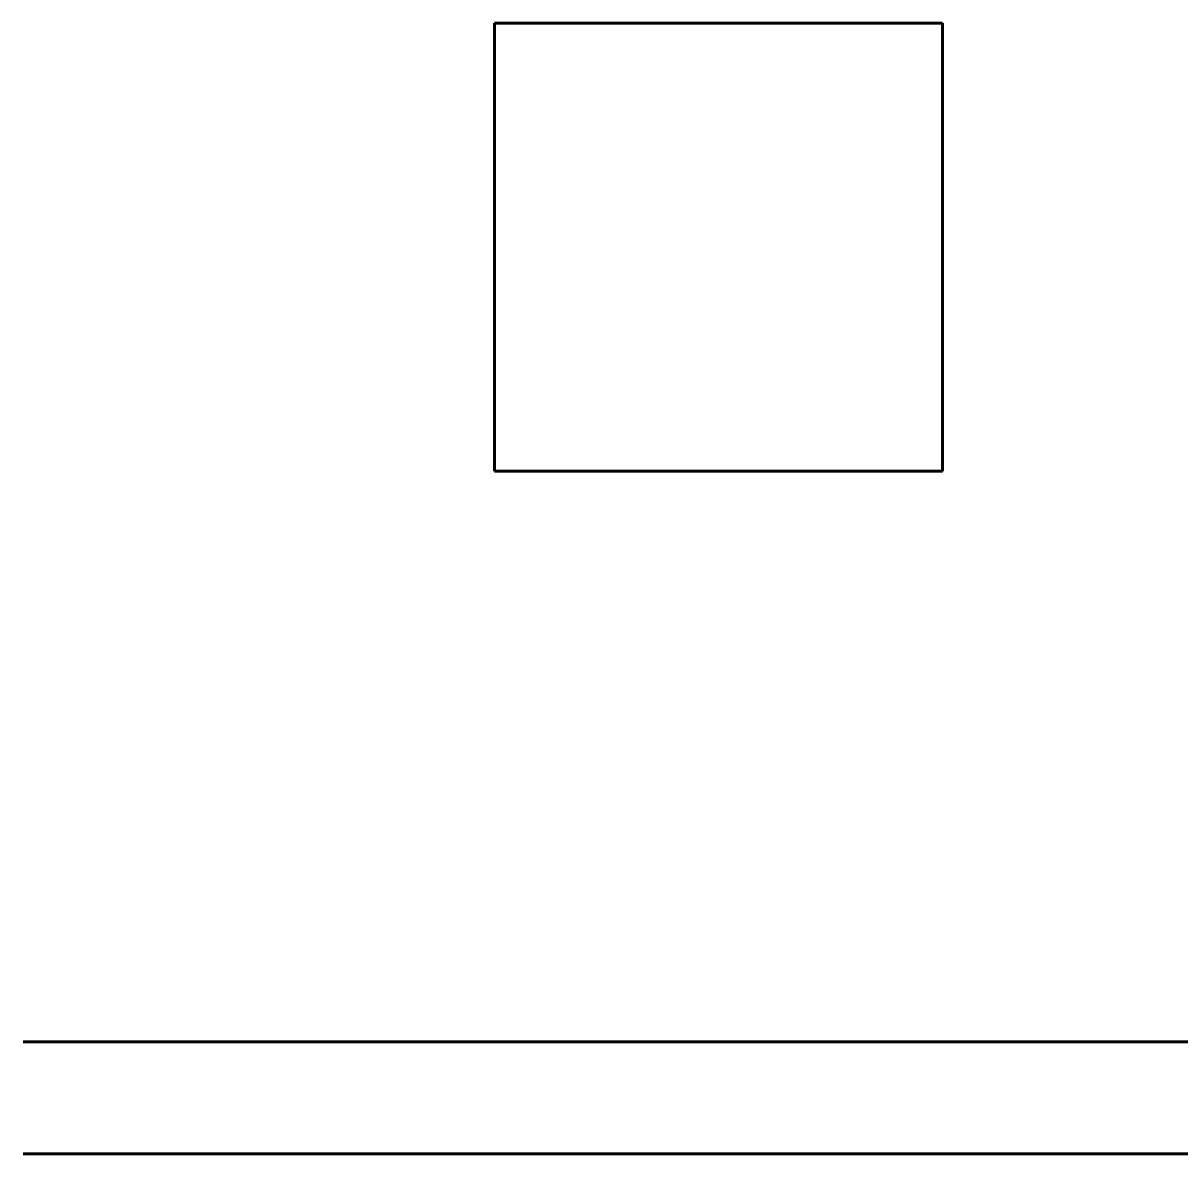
# Model space of a CAD drawing. Extents: x 0 to 297, y 0 to 292.
# Drawn here: x 194.34 to 199.5, y 64.29 to 69.33 of the extents above; entities that cross this region are included whole.
import ezdxf

# ---------------------------------------------------------------- set-up
doc = ezdxf.new("R2010")
doc.units = 0
doc.header["$MEASUREMENT"] = 0
doc.linetypes.add('K5LT_BASIC', pattern=[0])
doc.layers.add('Системный слой', color=7, linetype='Continuous')

# ---------------------------------------------------------------- blocks, each defined once
blk = doc.blocks.new('*U')
at = {"layer": 'Системный слой', "linetype": 'K5LT_BASIC', "lineweight": 60}
for p, q in [((198.4409, 69.3314), (196.4409, 69.3314)), ((196.4409, 69.3314), (196.4409, 67.3314)), ((198.4409, 67.3314), (198.4409, 69.3314)), ((196.4409, 67.3314), (198.4409, 67.3314))]:
    blk.add_line(p, q, dxfattribs=at)

msp = doc.modelspace()

# ---------------------------------------------------------------- linework, layer by layer
at = {"layer": 'Системный слой', "linetype": 'K5LT_BASIC', "lineweight": 60}
for p, q in [((194.338, 64.7857), (200.338, 64.7857)), ((194.338, 64.7857), (200.338, 64.7857)), ((200.3378, 64.2856), (194.3378, 64.2856)), ((200.3378, 64.2856), (194.3378, 64.2856))]:
    msp.add_line(p, q, dxfattribs=at)

# ---------------------------------------------------------------- block references
at = {"layer": 'Системный слой'}
msp.add_blockref('*U', (0, 0), dxfattribs=at)
msp.add_blockref('*U', (0, 0), dxfattribs=at)
msp.add_blockref('*U', (0, 0), dxfattribs=at)
msp.add_blockref('*U', (0, 0), dxfattribs=at)
msp.add_blockref('*U', (0, 0), dxfattribs=at)
msp.add_blockref('*U', (0, 0), dxfattribs=at)
msp.add_blockref('*U', (0, 0), dxfattribs=at)
msp.add_blockref('*U', (0, 0), dxfattribs=at)
msp.add_blockref('*U', (0, 0), dxfattribs=at)
msp.add_blockref('*U', (0, 0), dxfattribs=at)
msp.add_blockref('*U', (0, 0), dxfattribs=at)
msp.add_blockref('*U', (0, 0), dxfattribs=at)
msp.add_blockref('*U', (0, 0), dxfattribs=at)
msp.add_blockref('*U', (0, 0), dxfattribs=at)
msp.add_blockref('*U', (0, 0), dxfattribs=at)
msp.add_blockref('*U', (0, 0), dxfattribs=at)
msp.add_blockref('*U', (0, 0), dxfattribs=at)
msp.add_blockref('*U', (0, 0), dxfattribs=at)
msp.add_blockref('*U', (0, 0), dxfattribs=at)
msp.add_blockref('*U', (0, 0), dxfattribs=at)
msp.add_blockref('*U', (0, 0), dxfattribs=at)
msp.add_blockref('*U', (0, 0), dxfattribs=at)
msp.add_blockref('*U', (0, 0), dxfattribs=at)
msp.add_blockref('*U', (0, 0), dxfattribs=at)
msp.add_blockref('*U', (0, 0), dxfattribs=at)
msp.add_blockref('*U', (0, 0), dxfattribs=at)
msp.add_blockref('*U', (0, 0), dxfattribs=at)
msp.add_blockref('*U', (0, 0), dxfattribs=at)
msp.add_blockref('*U', (0, 0), dxfattribs=at)
msp.add_blockref('*U', (0, 0), dxfattribs=at)
msp.add_blockref('*U', (0, 0), dxfattribs=at)
msp.add_blockref('*U', (0, 0), dxfattribs=at)
msp.add_blockref('*U', (0, 0), dxfattribs=at)
msp.add_blockref('*U', (0, 0), dxfattribs=at)
msp.add_blockref('*U', (0, 0), dxfattribs=at)
msp.add_blockref('*U', (0, 0), dxfattribs=at)
msp.add_blockref('*U', (0, 0), dxfattribs=at)
msp.add_blockref('*U', (0, 0), dxfattribs=at)
msp.add_blockref('*U', (0, 0), dxfattribs=at)
msp.add_blockref('*U', (0, 0), dxfattribs=at)
msp.add_blockref('*U', (0, 0), dxfattribs=at)
msp.add_blockref('*U', (0, 0), dxfattribs=at)
msp.add_blockref('*U', (0, 0), dxfattribs=at)
msp.add_blockref('*U', (0, 0), dxfattribs=at)
msp.add_blockref('*U', (0, 0), dxfattribs=at)
msp.add_blockref('*U', (0, 0), dxfattribs=at)
msp.add_blockref('*U', (0, 0), dxfattribs=at)
msp.add_blockref('*U', (0, 0), dxfattribs=at)
msp.add_blockref('*U', (0, 0), dxfattribs=at)
msp.add_blockref('*U', (0, 0), dxfattribs=at)
msp.add_blockref('*U', (0, 0), dxfattribs=at)
msp.add_blockref('*U', (0, 0), dxfattribs=at)
msp.add_blockref('*U', (0, 0), dxfattribs=at)
msp.add_blockref('*U', (0, 0), dxfattribs=at)
msp.add_blockref('*U', (0, 0), dxfattribs=at)
msp.add_blockref('*U', (0, 0), dxfattribs=at)
msp.add_blockref('*U', (0, 0), dxfattribs=at)
msp.add_blockref('*U', (0, 0), dxfattribs=at)
msp.add_blockref('*U', (0, 0), dxfattribs=at)
msp.add_blockref('*U', (0, 0), dxfattribs=at)
msp.add_blockref('*U', (0, 0), dxfattribs=at)
msp.add_blockref('*U', (0, 0), dxfattribs=at)
msp.add_blockref('*U', (0, 0), dxfattribs=at)
msp.add_blockref('*U', (0, 0), dxfattribs=at)
msp.add_blockref('*U', (0, 0), dxfattribs=at)
msp.add_blockref('*U', (0, 0), dxfattribs=at)
msp.add_blockref('*U', (0, 0), dxfattribs=at)
msp.add_blockref('*U', (0, 0), dxfattribs=at)
msp.add_blockref('*U', (0, 0), dxfattribs=at)
msp.add_blockref('*U', (0, 0), dxfattribs=at)
msp.add_blockref('*U', (0, 0), dxfattribs=at)
msp.add_blockref('*U', (0, 0), dxfattribs=at)
msp.add_blockref('*U', (0, 0), dxfattribs=at)
msp.add_blockref('*U', (0, 0), dxfattribs=at)
msp.add_blockref('*U', (0, 0), dxfattribs=at)
msp.add_blockref('*U', (0, 0), dxfattribs=at)
msp.add_blockref('*U', (0, 0), dxfattribs=at)
msp.add_blockref('*U', (0, 0), dxfattribs=at)
msp.add_blockref('*U', (0, 0), dxfattribs=at)
msp.add_blockref('*U', (0, 0), dxfattribs=at)
msp.add_blockref('*U', (0, 0), dxfattribs=at)
msp.add_blockref('*U', (0, 0), dxfattribs=at)
msp.add_blockref('*U', (0, 0), dxfattribs=at)
msp.add_blockref('*U', (0, 0), dxfattribs=at)
msp.add_blockref('*U', (0, 0), dxfattribs=at)
msp.add_blockref('*U', (0, 0), dxfattribs=at)
msp.add_blockref('*U', (0, 0), dxfattribs=at)
msp.add_blockref('*U', (0, 0), dxfattribs=at)
msp.add_blockref('*U', (0, 0), dxfattribs=at)
msp.add_blockref('*U', (0, 0), dxfattribs=at)
msp.add_blockref('*U', (0, 0), dxfattribs=at)
msp.add_blockref('*U', (0, 0), dxfattribs=at)
msp.add_blockref('*U', (0, 0), dxfattribs=at)
msp.add_blockref('*U', (0, 0), dxfattribs=at)
msp.add_blockref('*U', (0, 0), dxfattribs=at)
msp.add_blockref('*U', (0, 0), dxfattribs=at)
msp.add_blockref('*U', (0, 0), dxfattribs=at)
msp.add_blockref('*U', (0, 0), dxfattribs=at)
msp.add_blockref('*U', (0, 0), dxfattribs=at)
msp.add_blockref('*U', (0, 0), dxfattribs=at)
msp.add_blockref('*U', (0, 0), dxfattribs=at)
msp.add_blockref('*U', (0, 0), dxfattribs=at)
msp.add_blockref('*U', (0, 0), dxfattribs=at)
msp.add_blockref('*U', (0, 0), dxfattribs=at)
msp.add_blockref('*U', (0, 0), dxfattribs=at)
msp.add_blockref('*U', (0, 0), dxfattribs=at)
msp.add_blockref('*U', (0, 0), dxfattribs=at)
msp.add_blockref('*U', (0, 0), dxfattribs=at)
msp.add_blockref('*U', (0, 0), dxfattribs=at)
msp.add_blockref('*U', (0, 0), dxfattribs=at)
msp.add_blockref('*U', (0, 0), dxfattribs=at)
msp.add_blockref('*U', (0, 0), dxfattribs=at)
msp.add_blockref('*U', (0, 0), dxfattribs=at)
msp.add_blockref('*U', (0, 0), dxfattribs=at)
msp.add_blockref('*U', (0, 0), dxfattribs=at)
msp.add_blockref('*U', (0, 0), dxfattribs=at)
msp.add_blockref('*U', (0, 0), dxfattribs=at)
msp.add_blockref('*U', (0, 0), dxfattribs=at)
msp.add_blockref('*U', (0, 0), dxfattribs=at)
msp.add_blockref('*U', (0, 0), dxfattribs=at)
msp.add_blockref('*U', (0, 0), dxfattribs=at)
msp.add_blockref('*U', (0, 0), dxfattribs=at)
msp.add_blockref('*U', (0, 0), dxfattribs=at)
msp.add_blockref('*U', (0, 0), dxfattribs=at)
msp.add_blockref('*U', (0, 0), dxfattribs=at)
msp.add_blockref('*U', (0, 0), dxfattribs=at)
msp.add_blockref('*U', (0, 0), dxfattribs=at)
msp.add_blockref('*U', (0, 0), dxfattribs=at)
msp.add_blockref('*U', (0, 0), dxfattribs=at)
msp.add_blockref('*U', (0, 0), dxfattribs=at)
msp.add_blockref('*U', (0, 0), dxfattribs=at)
msp.add_blockref('*U', (0, 0), dxfattribs=at)
msp.add_blockref('*U', (0, 0), dxfattribs=at)
msp.add_blockref('*U', (0, 0), dxfattribs=at)
msp.add_blockref('*U', (0, 0), dxfattribs=at)
msp.add_blockref('*U', (0, 0), dxfattribs=at)
msp.add_blockref('*U', (0, 0), dxfattribs=at)
msp.add_blockref('*U', (0, 0), dxfattribs=at)
msp.add_blockref('*U', (0, 0), dxfattribs=at)
msp.add_blockref('*U', (0, 0), dxfattribs=at)
msp.add_blockref('*U', (0, 0), dxfattribs=at)
msp.add_blockref('*U', (0, 0), dxfattribs=at)
msp.add_blockref('*U', (0, 0), dxfattribs=at)
msp.add_blockref('*U', (0, 0), dxfattribs=at)
msp.add_blockref('*U', (0, 0), dxfattribs=at)
msp.add_blockref('*U', (0, 0), dxfattribs=at)
msp.add_blockref('*U', (0, 0), dxfattribs=at)
msp.add_blockref('*U', (0, 0), dxfattribs=at)
msp.add_blockref('*U', (0, 0), dxfattribs=at)
msp.add_blockref('*U', (0, 0), dxfattribs=at)
msp.add_blockref('*U', (0, 0), dxfattribs=at)
msp.add_blockref('*U', (0, 0), dxfattribs=at)
msp.add_blockref('*U', (0, 0), dxfattribs=at)
msp.add_blockref('*U', (0, 0), dxfattribs=at)
msp.add_blockref('*U', (0, 0), dxfattribs=at)
msp.add_blockref('*U', (0, 0), dxfattribs=at)
msp.add_blockref('*U', (0, 0), dxfattribs=at)
msp.add_blockref('*U', (0, 0), dxfattribs=at)
msp.add_blockref('*U', (0, 0), dxfattribs=at)
msp.add_blockref('*U', (0, 0), dxfattribs=at)
msp.add_blockref('*U', (0, 0), dxfattribs=at)
msp.add_blockref('*U', (0, 0), dxfattribs=at)
msp.add_blockref('*U', (0, 0), dxfattribs=at)
msp.add_blockref('*U', (0, 0), dxfattribs=at)
msp.add_blockref('*U', (0, 0), dxfattribs=at)
msp.add_blockref('*U', (0, 0), dxfattribs=at)
msp.add_blockref('*U', (0, 0), dxfattribs=at)
msp.add_blockref('*U', (0, 0), dxfattribs=at)
msp.add_blockref('*U', (0, 0), dxfattribs=at)
msp.add_blockref('*U', (0, 0), dxfattribs=at)
msp.add_blockref('*U', (0, 0), dxfattribs=at)
msp.add_blockref('*U', (0, 0), dxfattribs=at)
msp.add_blockref('*U', (0, 0), dxfattribs=at)
msp.add_blockref('*U', (0, 0), dxfattribs=at)
msp.add_blockref('*U', (0, 0), dxfattribs=at)
msp.add_blockref('*U', (0, 0), dxfattribs=at)
msp.add_blockref('*U', (0, 0), dxfattribs=at)
msp.add_blockref('*U', (0, 0), dxfattribs=at)
msp.add_blockref('*U', (0, 0), dxfattribs=at)
msp.add_blockref('*U', (0, 0), dxfattribs=at)
msp.add_blockref('*U', (0, 0), dxfattribs=at)
msp.add_blockref('*U', (0, 0), dxfattribs=at)
msp.add_blockref('*U', (0, 0), dxfattribs=at)
msp.add_blockref('*U', (0, 0), dxfattribs=at)
msp.add_blockref('*U', (0, 0), dxfattribs=at)
msp.add_blockref('*U', (0, 0), dxfattribs=at)
msp.add_blockref('*U', (0, 0), dxfattribs=at)
msp.add_blockref('*U', (0, 0), dxfattribs=at)
msp.add_blockref('*U', (0, 0), dxfattribs=at)
msp.add_blockref('*U', (0, 0), dxfattribs=at)
msp.add_blockref('*U', (0, 0), dxfattribs=at)
msp.add_blockref('*U', (0, 0), dxfattribs=at)
msp.add_blockref('*U', (0, 0), dxfattribs=at)
msp.add_blockref('*U', (0, 0), dxfattribs=at)
msp.add_blockref('*U', (0, 0), dxfattribs=at)
msp.add_blockref('*U', (0, 0), dxfattribs=at)
msp.add_blockref('*U', (0, 0), dxfattribs=at)
msp.add_blockref('*U', (0, 0), dxfattribs=at)
msp.add_blockref('*U', (0, 0), dxfattribs=at)
msp.add_blockref('*U', (0, 0), dxfattribs=at)
msp.add_blockref('*U', (0, 0), dxfattribs=at)
msp.add_blockref('*U', (0, 0), dxfattribs=at)
msp.add_blockref('*U', (0, 0), dxfattribs=at)
msp.add_blockref('*U', (0, 0), dxfattribs=at)
msp.add_blockref('*U', (0, 0), dxfattribs=at)
msp.add_blockref('*U', (0, 0), dxfattribs=at)
msp.add_blockref('*U', (0, 0), dxfattribs=at)
msp.add_blockref('*U', (0, 0), dxfattribs=at)
msp.add_blockref('*U', (0, 0), dxfattribs=at)
msp.add_blockref('*U', (0, 0), dxfattribs=at)
msp.add_blockref('*U', (0, 0), dxfattribs=at)
msp.add_blockref('*U', (0, 0), dxfattribs=at)
msp.add_blockref('*U', (0, 0), dxfattribs=at)
msp.add_blockref('*U', (0, 0), dxfattribs=at)
msp.add_blockref('*U', (0, 0), dxfattribs=at)
msp.add_blockref('*U', (0, 0), dxfattribs=at)
msp.add_blockref('*U', (0, 0), dxfattribs=at)
msp.add_blockref('*U', (0, 0), dxfattribs=at)
msp.add_blockref('*U', (0, 0), dxfattribs=at)
msp.add_blockref('*U', (0, 0), dxfattribs=at)
msp.add_blockref('*U', (0, 0), dxfattribs=at)
msp.add_blockref('*U', (0, 0), dxfattribs=at)
msp.add_blockref('*U', (0, 0), dxfattribs=at)
msp.add_blockref('*U', (0, 0), dxfattribs=at)
msp.add_blockref('*U', (0, 0), dxfattribs=at)
msp.add_blockref('*U', (0, 0), dxfattribs=at)
msp.add_blockref('*U', (0, 0), dxfattribs=at)
msp.add_blockref('*U', (0, 0), dxfattribs=at)
msp.add_blockref('*U', (0, 0), dxfattribs=at)
msp.add_blockref('*U', (0, 0), dxfattribs=at)
msp.add_blockref('*U', (0, 0), dxfattribs=at)
msp.add_blockref('*U', (0, 0), dxfattribs=at)
msp.add_blockref('*U', (0, 0), dxfattribs=at)
msp.add_blockref('*U', (0, 0), dxfattribs=at)
msp.add_blockref('*U', (0, 0), dxfattribs=at)
msp.add_blockref('*U', (0, 0), dxfattribs=at)
msp.add_blockref('*U', (0, 0), dxfattribs=at)
msp.add_blockref('*U', (0, 0), dxfattribs=at)
msp.add_blockref('*U', (0, 0), dxfattribs=at)
msp.add_blockref('*U', (0, 0), dxfattribs=at)
msp.add_blockref('*U', (0, 0), dxfattribs=at)
msp.add_blockref('*U', (0, 0), dxfattribs=at)
msp.add_blockref('*U', (0, 0), dxfattribs=at)
msp.add_blockref('*U', (0, 0), dxfattribs=at)
msp.add_blockref('*U', (0, 0), dxfattribs=at)
msp.add_blockref('*U', (0, 0), dxfattribs=at)
msp.add_blockref('*U', (0, 0), dxfattribs=at)
msp.add_blockref('*U', (0, 0), dxfattribs=at)
msp.add_blockref('*U', (0, 0), dxfattribs=at)
msp.add_blockref('*U', (0, 0), dxfattribs=at)
msp.add_blockref('*U', (0, 0), dxfattribs=at)
msp.add_blockref('*U', (0, 0), dxfattribs=at)
msp.add_blockref('*U', (0, 0), dxfattribs=at)
msp.add_blockref('*U', (0, 0), dxfattribs=at)
msp.add_blockref('*U', (0, 0), dxfattribs=at)
msp.add_blockref('*U', (0, 0), dxfattribs=at)
msp.add_blockref('*U', (0, 0), dxfattribs=at)
msp.add_blockref('*U', (0, 0), dxfattribs=at)
msp.add_blockref('*U', (0, 0), dxfattribs=at)
msp.add_blockref('*U', (0, 0), dxfattribs=at)
msp.add_blockref('*U', (0, 0), dxfattribs=at)
msp.add_blockref('*U', (0, 0), dxfattribs=at)
msp.add_blockref('*U', (0, 0), dxfattribs=at)
msp.add_blockref('*U', (0, 0), dxfattribs=at)
msp.add_blockref('*U', (0, 0), dxfattribs=at)
msp.add_blockref('*U', (0, 0), dxfattribs=at)
msp.add_blockref('*U', (0, 0), dxfattribs=at)
msp.add_blockref('*U', (0, 0), dxfattribs=at)
msp.add_blockref('*U', (0, 0), dxfattribs=at)
msp.add_blockref('*U', (0, 0), dxfattribs=at)
msp.add_blockref('*U', (0, 0), dxfattribs=at)
msp.add_blockref('*U', (0, 0), dxfattribs=at)
msp.add_blockref('*U', (0, 0), dxfattribs=at)
msp.add_blockref('*U', (0, 0), dxfattribs=at)
msp.add_blockref('*U', (0, 0), dxfattribs=at)
msp.add_blockref('*U', (0, 0), dxfattribs=at)
msp.add_blockref('*U', (0, 0), dxfattribs=at)
msp.add_blockref('*U', (0, 0), dxfattribs=at)
msp.add_blockref('*U', (0, 0), dxfattribs=at)
msp.add_blockref('*U', (0, 0), dxfattribs=at)
msp.add_blockref('*U', (0, 0), dxfattribs=at)
msp.add_blockref('*U', (0, 0), dxfattribs=at)
msp.add_blockref('*U', (0, 0), dxfattribs=at)
msp.add_blockref('*U', (0, 0), dxfattribs=at)
msp.add_blockref('*U', (0, 0), dxfattribs=at)
msp.add_blockref('*U', (0, 0), dxfattribs=at)
msp.add_blockref('*U', (0, 0), dxfattribs=at)
msp.add_blockref('*U', (0, 0), dxfattribs=at)
msp.add_blockref('*U', (0, 0), dxfattribs=at)
msp.add_blockref('*U', (0, 0), dxfattribs=at)
msp.add_blockref('*U', (0, 0), dxfattribs=at)
msp.add_blockref('*U', (0, 0), dxfattribs=at)
msp.add_blockref('*U', (0, 0), dxfattribs=at)
msp.add_blockref('*U', (0, 0), dxfattribs=at)
msp.add_blockref('*U', (0, 0), dxfattribs=at)
msp.add_blockref('*U', (0, 0), dxfattribs=at)
msp.add_blockref('*U', (0, 0), dxfattribs=at)
msp.add_blockref('*U', (0, 0), dxfattribs=at)
msp.add_blockref('*U', (0, 0), dxfattribs=at)
msp.add_blockref('*U', (0, 0), dxfattribs=at)
msp.add_blockref('*U', (0, 0), dxfattribs=at)
msp.add_blockref('*U', (0, 0), dxfattribs=at)
msp.add_blockref('*U', (0, 0), dxfattribs=at)
msp.add_blockref('*U', (0, 0), dxfattribs=at)
msp.add_blockref('*U', (0, 0), dxfattribs=at)
msp.add_blockref('*U', (0, 0), dxfattribs=at)
msp.add_blockref('*U', (0, 0), dxfattribs=at)
msp.add_blockref('*U', (0, 0), dxfattribs=at)
msp.add_blockref('*U', (0, 0), dxfattribs=at)
msp.add_blockref('*U', (0, 0), dxfattribs=at)
msp.add_blockref('*U', (0, 0), dxfattribs=at)
msp.add_blockref('*U', (0, 0), dxfattribs=at)
msp.add_blockref('*U', (0, 0), dxfattribs=at)
msp.add_blockref('*U', (0, 0), dxfattribs=at)
msp.add_blockref('*U', (0, 0), dxfattribs=at)
msp.add_blockref('*U', (0, 0), dxfattribs=at)
msp.add_blockref('*U', (0, 0), dxfattribs=at)
msp.add_blockref('*U', (0, 0), dxfattribs=at)
msp.add_blockref('*U', (0, 0), dxfattribs=at)
msp.add_blockref('*U', (0, 0), dxfattribs=at)
msp.add_blockref('*U', (0, 0), dxfattribs=at)
msp.add_blockref('*U', (0, 0), dxfattribs=at)
msp.add_blockref('*U', (0, 0), dxfattribs=at)
msp.add_blockref('*U', (0, 0), dxfattribs=at)
msp.add_blockref('*U', (0, 0), dxfattribs=at)
msp.add_blockref('*U', (0, 0), dxfattribs=at)
msp.add_blockref('*U', (0, 0), dxfattribs=at)
msp.add_blockref('*U', (0, 0), dxfattribs=at)
msp.add_blockref('*U', (0, 0), dxfattribs=at)
msp.add_blockref('*U', (0, 0), dxfattribs=at)
msp.add_blockref('*U', (0, 0), dxfattribs=at)
msp.add_blockref('*U', (0, 0), dxfattribs=at)
msp.add_blockref('*U', (0, 0), dxfattribs=at)
msp.add_blockref('*U', (0, 0), dxfattribs=at)
msp.add_blockref('*U', (0, 0), dxfattribs=at)
msp.add_blockref('*U', (0, 0), dxfattribs=at)
msp.add_blockref('*U', (0, 0), dxfattribs=at)
msp.add_blockref('*U', (0, 0), dxfattribs=at)
msp.add_blockref('*U', (0, 0), dxfattribs=at)
msp.add_blockref('*U', (0, 0), dxfattribs=at)
msp.add_blockref('*U', (0, 0), dxfattribs=at)
msp.add_blockref('*U', (0, 0), dxfattribs=at)
msp.add_blockref('*U', (0, 0), dxfattribs=at)
msp.add_blockref('*U', (0, 0), dxfattribs=at)
msp.add_blockref('*U', (0, 0), dxfattribs=at)
msp.add_blockref('*U', (0, 0), dxfattribs=at)
msp.add_blockref('*U', (0, 0), dxfattribs=at)
msp.add_blockref('*U', (0, 0), dxfattribs=at)
msp.add_blockref('*U', (0, 0), dxfattribs=at)
msp.add_blockref('*U', (0, 0), dxfattribs=at)
msp.add_blockref('*U', (0, 0), dxfattribs=at)
msp.add_blockref('*U', (0, 0), dxfattribs=at)
msp.add_blockref('*U', (0, 0), dxfattribs=at)
msp.add_blockref('*U', (0, 0), dxfattribs=at)
msp.add_blockref('*U', (0, 0), dxfattribs=at)
msp.add_blockref('*U', (0, 0), dxfattribs=at)
msp.add_blockref('*U', (0, 0), dxfattribs=at)
msp.add_blockref('*U', (0, 0), dxfattribs=at)
msp.add_blockref('*U', (0, 0), dxfattribs=at)
msp.add_blockref('*U', (0, 0), dxfattribs=at)
msp.add_blockref('*U', (0, 0), dxfattribs=at)
msp.add_blockref('*U', (0, 0), dxfattribs=at)
msp.add_blockref('*U', (0, 0), dxfattribs=at)
msp.add_blockref('*U', (0, 0), dxfattribs=at)
msp.add_blockref('*U', (0, 0), dxfattribs=at)
msp.add_blockref('*U', (0, 0), dxfattribs=at)
msp.add_blockref('*U', (0, 0), dxfattribs=at)
msp.add_blockref('*U', (0, 0), dxfattribs=at)
msp.add_blockref('*U', (0, 0), dxfattribs=at)
msp.add_blockref('*U', (0, 0), dxfattribs=at)
msp.add_blockref('*U', (0, 0), dxfattribs=at)
msp.add_blockref('*U', (0, 0), dxfattribs=at)
msp.add_blockref('*U', (0, 0), dxfattribs=at)
msp.add_blockref('*U', (0, 0), dxfattribs=at)
msp.add_blockref('*U', (0, 0), dxfattribs=at)
msp.add_blockref('*U', (0, 0), dxfattribs=at)
msp.add_blockref('*U', (0, 0), dxfattribs=at)
msp.add_blockref('*U', (0, 0), dxfattribs=at)
msp.add_blockref('*U', (0, 0), dxfattribs=at)
msp.add_blockref('*U', (0, 0), dxfattribs=at)
msp.add_blockref('*U', (0, 0), dxfattribs=at)
msp.add_blockref('*U', (0, 0), dxfattribs=at)
msp.add_blockref('*U', (0, 0), dxfattribs=at)
msp.add_blockref('*U', (0, 0), dxfattribs=at)
msp.add_blockref('*U', (0, 0), dxfattribs=at)
msp.add_blockref('*U', (0, 0), dxfattribs=at)
msp.add_blockref('*U', (0, 0), dxfattribs=at)
msp.add_blockref('*U', (0, 0), dxfattribs=at)
msp.add_blockref('*U', (0, 0), dxfattribs=at)
msp.add_blockref('*U', (0, 0), dxfattribs=at)
msp.add_blockref('*U', (0, 0), dxfattribs=at)
msp.add_blockref('*U', (0, 0), dxfattribs=at)
msp.add_blockref('*U', (0, 0), dxfattribs=at)
msp.add_blockref('*U', (0, 0), dxfattribs=at)
msp.add_blockref('*U', (0, 0), dxfattribs=at)
msp.add_blockref('*U', (0, 0), dxfattribs=at)
msp.add_blockref('*U', (0, 0), dxfattribs=at)
msp.add_blockref('*U', (0, 0), dxfattribs=at)
msp.add_blockref('*U', (0, 0), dxfattribs=at)
msp.add_blockref('*U', (0, 0), dxfattribs=at)
msp.add_blockref('*U', (0, 0), dxfattribs=at)
msp.add_blockref('*U', (0, 0), dxfattribs=at)
msp.add_blockref('*U', (0, 0), dxfattribs=at)
msp.add_blockref('*U', (0, 0), dxfattribs=at)
msp.add_blockref('*U', (0, 0), dxfattribs=at)
msp.add_blockref('*U', (0, 0), dxfattribs=at)
msp.add_blockref('*U', (0, 0), dxfattribs=at)
msp.add_blockref('*U', (0, 0), dxfattribs=at)
msp.add_blockref('*U', (0, 0), dxfattribs=at)
msp.add_blockref('*U', (0, 0), dxfattribs=at)
msp.add_blockref('*U', (0, 0), dxfattribs=at)
msp.add_blockref('*U', (0, 0), dxfattribs=at)
msp.add_blockref('*U', (0, 0), dxfattribs=at)
msp.add_blockref('*U', (0, 0), dxfattribs=at)
msp.add_blockref('*U', (0, 0), dxfattribs=at)
msp.add_blockref('*U', (0, 0), dxfattribs=at)
msp.add_blockref('*U', (0, 0), dxfattribs=at)
msp.add_blockref('*U', (0, 0), dxfattribs=at)
msp.add_blockref('*U', (0, 0), dxfattribs=at)
msp.add_blockref('*U', (0, 0), dxfattribs=at)
msp.add_blockref('*U', (0, 0), dxfattribs=at)

doc.saveas('drawing.dxf')
